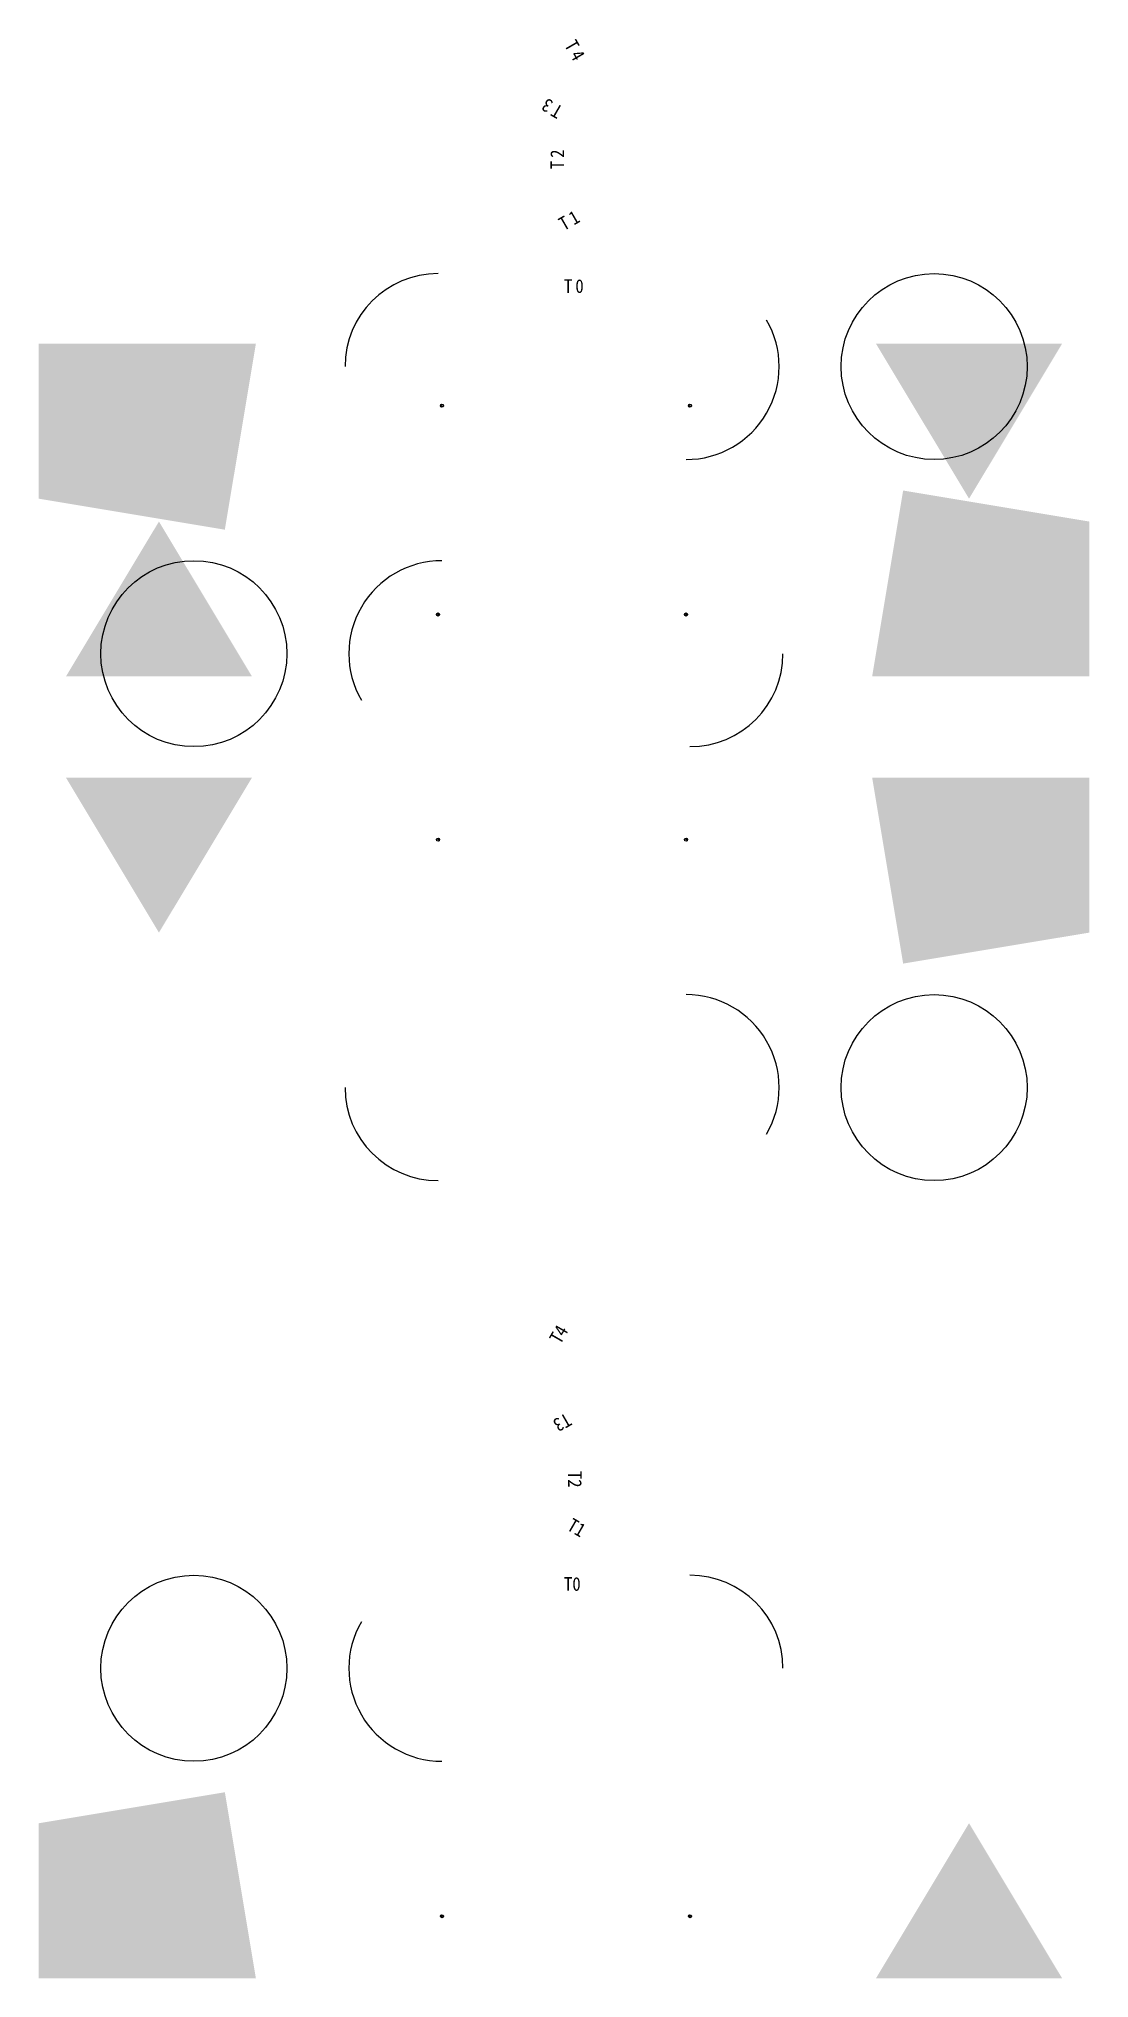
# Model space of a CAD drawing. Units: millimetres at full size, sheet at 1:200. Extents: x -16875 to 17000, y -16000 to 46575.
import ezdxf
from ezdxf.enums import TextEntityAlignment as Align

# ---------------------------------------------------------------- set-up
doc = ezdxf.new("R2010")
doc.units = ezdxf.units.MM
doc.header["$LTSCALE"] = 200
doc.header["$PDMODE"] = 32
doc.header["$PDSIZE"] = 100
doc.layers.add('0-8_門型柱部', color=2, linetype='Continuous')
doc.styles.add('ＭＳ ゴシック', font='')
doc.styles.get('ＭＳ ゴシック').set_extended_font_data('MS Gothic')

msp = doc.modelspace()

# ---------------------------------------------------------------- linework, layer by layer
at = {"layer": '0-8_門型柱部', "color": 6}
for centre in [(12000, 36000), (-11875, 26736.1), (12000, 12736.1), (-11875, -6000)]:
    msp.add_circle(centre, 3000, dxfattribs=at)
at = {"layer": '0-8_門型柱部', "color": 3}
for centre, start, end in [((-4000, 36000), 90, 180), ((4125, 26736.1), 270, 0), ((-4000, 12736.1), 180, 270), ((4125, -6000), 0, 90)]:
    msp.add_arc(centre, 3000, start, end, dxfattribs=at)
at = {"layer": '0-8_門型柱部'}
for centre, start, end in [((4000, 36000), 270, 30), ((-3875, 26736.1), 90, 210), ((4000, 12736.1), 330, 90), ((-3875, -6000), 150, 270)]:
    msp.add_arc(centre, 3000, start, end, dxfattribs=at)
for p in [(-3875, 34736.1), (4000, 28000), (4000, 20736.1), (-3875, -14000)]:
    msp.add_point(p, dxfattribs=at)
at = {"layer": '0-8_門型柱部', "color": 3}
for p in [(4125, 34736.1), (-4000, 28000), (-4000, 20736.1), (4125, -14000)]:
    msp.add_point(p, dxfattribs=at)
at = {"layer": '0-8_門型柱部', "color": 6}
for points in [[(-9875, 36736.1), (-16875, 36736.1), (-10875, 30736.1), (-16875, 31736.1)], [(10000, 26000), (17000, 26000), (11000, 32000), (17000, 31000)], [(10000, 22736.1), (17000, 22736.1), (11000, 16736.1), (17000, 17736.1)], [(-9875, -16000), (-16875, -16000), (-10875, -10000), (-16875, -11000)]]:
    msp.add_solid(points, dxfattribs=at)
at = {"layer": '0-8_門型柱部'}
for points in [[(16125, 36736.1), (10125, 36736.1), (13125, 31736.1)], [(-16000, 26000), (-10000, 26000), (-13000, 31000)], [(-16000, 22736.1), (-10000, 22736.1), (-13000, 17736.1)], [(16125, -16000), (10125, -16000), (13125, -11000)]]:
    msp.add_solid(points, dxfattribs=at)

# ---------------------------------------------------------------- texts
at = {"layer": '0-8_門型柱部', "color": 7, "style": 'ＭＳ ゴシック', "width": 0.9}
for s, rotation, p in [('T4', 60, (62.5, 4368.1)), ('T3', 210, (62.5, 2368.1)), ('T2', 270, (62.5, 368.1)), ('T1', 330, (62.5, -1631.9))]:
    msp.add_text(s, height=439.9, rotation=rotation, dxfattribs=at).set_placement(p, align=Align.BOTTOM_LEFT)
msp.add_text('T0', height=439.9, dxfattribs=at).set_placement((62.5, -3631.9), align=Align.BOTTOM_LEFT)
at = {"layer": '0-8_門型柱部', "color": 7, "char_height": 439.9, "attachment_point": 7, "style": 'ＭＳ ゴシック'}
for s, insert, rotation in [('\\T1.36;\\W0.9;T4', (62.5, 46368.1), 300), ('\\T1.36;\\W0.9;T3', (62.5, 44368.1), 150), ('\\T1.36;\\W0.9;T2', (62.5, 42368.1), 90), ('\\T1.36;\\W0.9;T1', (62.5, 40368.1), 30)]:
    msp.add_mtext(s, dxfattribs=dict(at, insert=insert, rotation=rotation))
at = {"layer": '0-8_門型柱部', "color": 7, "insert": (62.5, 38368.1), "char_height": 439.9, "attachment_point": 7, "style": 'ＭＳ ゴシック'}
msp.add_mtext('\\T1.36;\\W0.9;T0', dxfattribs=at)

doc.saveas('drawing.dxf')
